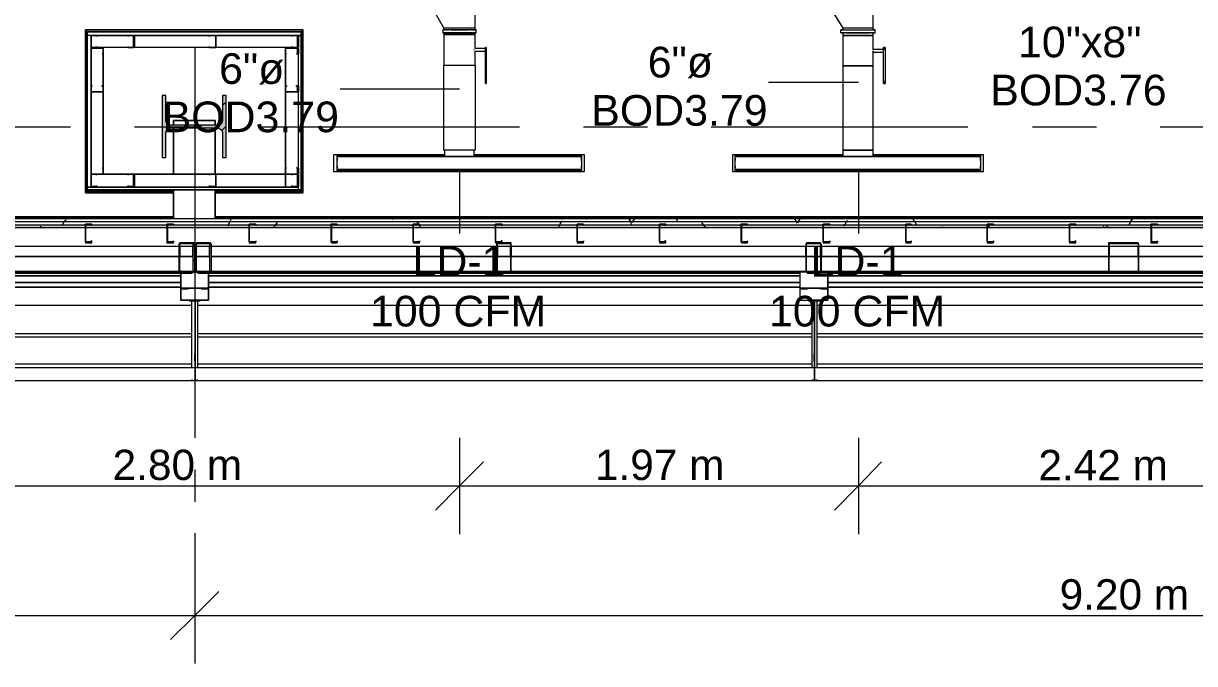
# Model space of a CAD drawing. Header units: metres. Extents: x -2 to 237, y -8 to 52.
# Drawn here: x 45.81 to 51.6, y 7.2 to 10.37 of the extents above; entities that cross this region are included whole.
import ezdxf

# ---------------------------------------------------------------- set-up
doc = ezdxf.new("R2010")
doc.units = ezdxf.units.M
doc.layers.add('HVAC - Ductos', color=5, linetype='Continuous', lineweight=0)
doc.layers.add('PDF4_Text', color=7, linetype='Continuous', lineweight=0)
doc.layers.add('PDF4_Geometry', color=7, linetype='Continuous', lineweight=0, true_color=0xaaaaaa)
doc.layers.add('PDF4_Solid Fills', color=7, linetype='Continuous', lineweight=0, true_color=0xffffff)
doc.styles.add('PDF Helvetica', font='')
doc.styles.get('PDF Helvetica').set_extended_font_data('Helvetica')

msp = doc.modelspace()

# ---------------------------------------------------------------- hatches: boundary and pattern name
at = {"layer": 'PDF4_Solid Fills', "lineweight": 0, "transparency": 33554559}
for points in [[(46.4936, 9.7074), (46.512, 9.7074), (46.512, 9.8311), (46.5166, 9.8448), (46.5258, 9.8494), (46.7777, 9.8494), (46.7869, 9.8448), (46.7915, 9.8402), (46.7915, 9.7074), (46.8098, 9.7074), (46.8098, 10.0098), (46.7915, 10.0098), (46.7869, 9.8769), (46.7777, 9.8678), (46.5258, 9.8632), (46.5258, 9.8678), (46.5212, 9.8724), (46.5166, 9.8724), (46.5166, 9.8815), (46.512, 9.8815), (46.512, 10.0098), (46.4936, 10.0098)], [(46.5761, 9.1439), (46.5807, 9.1484), (46.5853, 9.2768), (46.6449, 9.2768), (46.6449, 9.1393), (46.5853, 9.1439), (46.5807, 9.1439), (46.5807, 9.1347), (46.5853, 9.1347), (46.6395, 9.1302), (46.6403, 9.1302), (46.6403, 9.1347), (46.6495, 9.1393), (46.654, 9.2807), (46.654, 9.2813), (46.5807, 9.2813), (46.5761, 9.2768)], [(46.6587, 9.1439), (46.6632, 9.1484), (46.6678, 9.2768), (46.7274, 9.2768), (46.7274, 9.1393), (46.6678, 9.1439), (46.6632, 9.1439), (46.6632, 9.1347), (46.6723, 9.1347), (46.722, 9.1302), (46.7228, 9.1302), (46.7228, 9.1347), (46.7319, 9.1393), (46.7365, 9.2813), (46.6632, 9.2813), (46.6587, 9.2768)]]:
    msp.add_hatch(color=256, dxfattribs=at).paths.add_polyline_path(points)
h = msp.add_hatch(color=256, dxfattribs=at)
h.paths.add_polyline_path([(4.7138, 9.3546), (4.7138, 9.3684), (4.613, 9.3684), (4.613, 9.3546)])
h.paths.add_polyline_path([(51.3915, 9.3684), (51.3915, 9.3546), (52.1978, 9.3546), (52.1978, 9.3684)])
h.paths.add_polyline_path([(52.2024, 9.3684), (52.2024, 9.3546), (54.2275, 9.3546), (54.2275, 9.3684)])
h.paths.add_polyline_path([(54.2321, 9.3684), (54.2321, 9.3546), (56.3763, 9.3546), (56.3763, 9.3684)])
h.paths.add_polyline_path([(49.3618, 9.3684), (49.3618, 9.3546), (51.3869, 9.3546), (51.3869, 9.3684)])
h.paths.add_polyline_path([(47.3321, 9.3684), (47.3321, 9.3546), (49.3572, 9.3546), (49.3572, 9.3684)])
h.paths.add_polyline_path([(46.5212, 9.3684), (46.5212, 9.3546), (47.3275, 9.3546), (47.3275, 9.3684)])
h.paths.add_polyline_path([(44.4915, 9.3684), (44.4915, 9.3546), (46.5166, 9.3546), (46.5166, 9.3684)])
h.paths.add_polyline_path([(42.4619, 9.3684), (42.4619, 9.3546), (44.4869, 9.3546), (44.4869, 9.3684)])
h.paths.add_polyline_path([(41.6509, 9.3684), (41.6509, 9.3546), (42.4573, 9.3546), (42.4573, 9.3684)])
h.paths.add_polyline_path([(39.6212, 9.3684), (39.6212, 9.3546), (41.6463, 9.3546), (41.6463, 9.3684)])
h.paths.add_polyline_path([(36.7806, 9.3684), (36.7806, 9.3546), (39.6167, 9.3546), (39.6167, 9.3684)])
h.paths.add_polyline_path([(34.751, 9.3684), (34.751, 9.3546), (36.776, 9.3546), (36.776, 9.3684)])
h.paths.add_polyline_path([(31.9104, 9.3684), (31.9104, 9.3546), (34.7464, 9.3546), (34.7464, 9.3684)])
h.paths.add_polyline_path([(29.8807, 9.3684), (29.8807, 9.3546), (31.9058, 9.3546), (31.9058, 9.3684)])
h.paths.add_polyline_path([(29.0697, 9.3684), (29.0697, 9.3546), (29.8761, 9.3546), (29.8761, 9.3684)])
h.paths.add_polyline_path([(27.0401, 9.3684), (27.0401, 9.3546), (29.0652, 9.3546), (29.0652, 9.3684)])
h.paths.add_polyline_path([(25.0105, 9.3684), (25.0105, 9.3546), (27.0355, 9.3546), (27.0355, 9.3684)])
h.paths.add_polyline_path([(24.1995, 9.3684), (24.1995, 9.3546), (25.0059, 9.3546), (25.0059, 9.3684)])
h.paths.add_polyline_path([(22.1698, 9.3684), (22.1698, 9.3546), (24.1949, 9.3546), (24.1949, 9.3684)])
h.paths.add_polyline_path([(20.1402, 9.3684), (20.1402, 9.3546), (22.1652, 9.3546), (22.1652, 9.3684)])
h.paths.add_polyline_path([(19.3292, 9.3684), (19.3292, 9.3546), (20.1356, 9.3546), (20.1356, 9.3684)])
h.paths.add_polyline_path([(17.2996, 9.3684), (17.2996, 9.3546), (19.3247, 9.3546), (19.3247, 9.3684)])
h.paths.add_polyline_path([(14.4589, 9.3684), (14.4589, 9.3546), (17.295, 9.3546), (17.295, 9.3684)])
h.paths.add_polyline_path([(12.4293, 9.3684), (12.4293, 9.3546), (14.4543, 9.3546), (14.4543, 9.3684)])
h.paths.add_polyline_path([(9.5887, 9.3684), (9.5887, 9.3546), (12.4247, 9.3546), (12.4247, 9.3684)])
h.paths.add_polyline_path([(7.559, 9.3684), (7.559, 9.3546), (9.5841, 9.3546), (9.5841, 9.3684)])
h.paths.add_polyline_path([(6.7481, 9.3684), (6.7481, 9.3546), (7.5544, 9.3546), (7.5544, 9.3684)])
h.paths.add_polyline_path([(4.7184, 9.3684), (4.7184, 9.3546), (6.7435, 9.3546), (6.7435, 9.3684)])
h = msp.add_hatch(color=256, dxfattribs=at)
h.paths.add_polyline_path([(48.2164, 9.2813), (48.2209, 9.2768), (48.2209, 9.2813)])
h.paths.add_polyline_path([(48.1568, 9.1347), (48.2109, 9.1302), (48.2118, 9.1302), (48.2118, 9.1347)])
h.paths.add_polyline_path([(48.2209, 9.2722), (48.2164, 9.2722), (48.2164, 9.1347), (48.2209, 9.2716)])
h.paths.add_polyline_path([(48.1522, 9.2722), (48.1476, 9.2722), (48.1476, 9.1347)])
h.paths.add_polyline_path([(48.1522, 9.2768), (48.1522, 9.2813), (48.1476, 9.2813)])
h.paths.add_polyline_path([(48.2118, 9.2768), (48.2118, 9.2813), (48.1568, 9.2813)])
h = msp.add_hatch(color=256, dxfattribs=at)
h.paths.add_polyline_path([(49.7513, 9.2722), (49.7513, 9.1347), (49.7558, 9.2722)])
h.paths.add_polyline_path([(49.6825, 9.2722), (49.6779, 9.2722), (49.6779, 9.1393)])
h.paths.add_polyline_path([(49.7558, 9.2768), (49.7558, 9.2813), (49.7513, 9.2813)])
h.paths.add_polyline_path([(49.7467, 9.2768), (49.7467, 9.2813), (49.6825, 9.2813)])
h.paths.add_polyline_path([(49.6871, 9.1347), (49.6871, 9.1393), (49.6825, 9.1393)])
h.paths.add_polyline_path([(49.6871, 9.1347), (49.7458, 9.1302), (49.7467, 9.1302), (49.7467, 9.1347)])
h = msp.add_hatch(color=256, dxfattribs=at)
h.paths.add_polyline_path([(51.3273, 9.2722), (51.3227, 9.2722), (51.3227, 9.1393), (51.3273, 9.271)])
h.paths.add_polyline_path([(51.3227, 9.1393), (51.3181, 9.1393), (51.3227, 9.1347)])
h.paths.add_polyline_path([(51.1807, 9.2722), (51.1761, 9.2722), (51.1761, 9.1347)])
h.paths.add_polyline_path([(51.3227, 9.2813), (51.3273, 9.2768), (51.3273, 9.2813)])
h.paths.add_polyline_path([(51.3181, 9.2768), (51.3181, 9.2813), (51.1761, 9.2813)])
h.paths.add_polyline_path([(51.1807, 9.1347), (51.3161, 9.1302), (51.3181, 9.1302), (51.3181, 9.1347)])

# ---------------------------------------------------------------- linework, layer by layer
at = {"layer": 'HVAC - Ductos', "lineweight": 0}
for points in [[(48.0422, 10.3442), (48.0422, 10.4725), (48.0331, 10.4725), (48.0194, 10.4725), (47.9919, 10.4725), (47.9644, 10.4725), (47.8865, 10.4725), (47.859, 10.4725), (47.8361, 10.4725), (47.8178, 10.4725), (47.8132, 10.4725), (47.8865, 10.3442)], [(50.0124, 10.3442), (50.0124, 10.4725), (50.0078, 10.4725), (49.9895, 10.4725), (49.9665, 10.4725), (49.9391, 10.4725), (49.8612, 10.4725), (49.8337, 10.4725), (49.8062, 10.4725), (49.7924, 10.4725), (49.7833, 10.4725), (49.8612, 10.3442)], [(48.0422, 10.3351), (48.0468, 10.3351), (48.0422, 10.3351), (48.0377, 10.3351), (48.024, 10.3351), (48.0056, 10.3351), (47.9873, 10.3351), (47.9644, 10.3351), (47.9415, 10.3351), (47.9232, 10.3351), (47.9048, 10.3351), (47.8911, 10.3351), (47.8865, 10.3351), (47.8819, 10.3351), (47.8819, 10.3214), (47.8865, 10.3214), (47.8911, 10.3214), (47.8865, 10.3214), (47.8911, 10.3214), (47.9002, 10.3214), (47.9094, 10.3214), (47.9278, 10.3214), (47.946, 10.3214), (47.9644, 10.3214), (47.9827, 10.3214), (48.001, 10.3214), (48.0194, 10.3214), (48.0286, 10.3214), (48.0377, 10.3214), (48.0422, 10.3214)], [(47.8865, 10.3351), (47.8819, 10.3351)], [(48.0927, 10.2343), (48.0927, 10.2389), (48.0927, 10.2434), (48.0422, 10.2434), (48.0422, 10.3122), (48.0377, 10.3122), (48.0422, 10.3122), (48.0377, 10.3122), (48.0286, 10.3122), (48.0194, 10.3122), (48.001, 10.3122), (47.9827, 10.3122), (47.9644, 10.3122), (47.946, 10.3122), (47.9278, 10.3122), (47.9094, 10.3122), (47.9002, 10.3122), (47.8911, 10.3122), (47.8865, 10.3122), (47.8911, 10.3122), (47.8865, 10.3122), (47.8911, 10.3122), (47.9002, 10.3122), (47.9094, 10.3122), (47.9278, 10.3122), (47.946, 10.3122), (47.9644, 10.3122), (47.9827, 10.3122), (48.001, 10.3122), (48.0194, 10.3122), (48.0286, 10.3122), (48.0377, 10.3122), (48.0422, 10.3122), (48.0422, 10.3214), (48.0377, 10.3214), (48.0422, 10.3214), (48.0468, 10.3214), (48.0422, 10.3214), (48.0377, 10.3214), (48.024, 10.3214), (48.0056, 10.3214), (47.9873, 10.3214), (47.9644, 10.3214), (47.9415, 10.3214), (47.9232, 10.3214), (47.9048, 10.3214), (47.8911, 10.3214), (47.8865, 10.3214), (47.8819, 10.3214)], [(48.0286, 10.3351), (48.0377, 10.3351), (48.0422, 10.3351), (48.0422, 10.3442), (48.0377, 10.3442), (48.0286, 10.3442), (48.0194, 10.3442), (48.001, 10.3442), (47.9827, 10.3442), (47.9644, 10.3442), (47.946, 10.3442), (47.9278, 10.3442), (47.9094, 10.3442), (47.9002, 10.3442), (47.8911, 10.3442), (47.8865, 10.3442), (47.8865, 10.3351), (47.8911, 10.3351), (47.9002, 10.3351)], [(47.8865, 10.3214), (47.8865, 10.3122), (47.8865, 10.1609), (47.8911, 10.1609), (47.9002, 10.1609), (47.9094, 10.1609), (47.9278, 10.1609), (47.946, 10.1609), (47.9644, 10.1609), (47.9827, 10.1609), (48.001, 10.1609), (48.0194, 10.1609), (48.0286, 10.1609), (48.0377, 10.1609), (48.0422, 10.1609), (48.0422, 9.7395), (48.0377, 9.7395)], [(47.9048, 10.3351), (47.9094, 10.3351)], [(47.9232, 10.3351), (47.9278, 10.3351), (47.946, 10.3351), (47.9644, 10.3351), (47.9827, 10.3351), (48.001, 10.3351), (48.0056, 10.3351)], [(47.9369, 10.3442), (47.9324, 10.3442)], [(47.9964, 10.3442), (47.9919, 10.3442)], [(48.0194, 10.3351), (48.024, 10.3351)], [(48.0468, 10.3214), (48.0468, 10.3351)], [(49.8521, 10.3214), (49.8566, 10.3214), (49.8612, 10.3214), (49.8612, 10.3076), (49.8703, 10.3076), (49.8841, 10.3076), (49.8979, 10.3076), (49.9161, 10.3076), (49.9391, 10.3076), (49.9574, 10.3076), (49.9757, 10.3076), (49.9895, 10.3076), (50.0032, 10.3076), (50.0124, 10.3076), (50.0124, 10.3214), (50.017, 10.3214), (50.0216, 10.3214), (50.017, 10.3214), (50.0078, 10.3214), (49.9941, 10.3214), (49.9803, 10.3214), (49.9574, 10.3214), (49.9391, 10.3214), (49.9161, 10.3214), (49.8933, 10.3214), (49.8795, 10.3214), (49.8657, 10.3214), (49.8566, 10.3214), (49.8521, 10.3214), (49.8521, 10.3351)], [(49.8657, 10.3351), (49.8703, 10.3351)], [(49.8657, 10.3214), (49.8703, 10.3214)], [(49.8795, 10.3351), (49.8841, 10.3351)], [(49.8795, 10.3214), (49.8841, 10.3214), (49.8979, 10.3214), (49.9161, 10.3214), (49.9391, 10.3214), (49.9574, 10.3214), (49.9757, 10.3214), (49.9895, 10.3214), (49.9941, 10.3214)], [(49.8933, 10.3351), (49.8979, 10.3351), (49.9161, 10.3351), (49.9391, 10.3351), (49.9574, 10.3351), (49.9757, 10.3351), (49.9803, 10.3351)], [(49.9116, 10.3442), (49.907, 10.3442), (49.9024, 10.3442)], [(49.9665, 10.3442), (49.962, 10.3442)], [(49.9895, 10.3351), (49.9941, 10.3351)], [(50.0032, 10.3351), (50.0078, 10.3351)], [(50.0032, 10.3214), (50.0078, 10.3214)], [(50.0216, 10.3214), (50.0216, 10.3351)], [(50.0628, 10.2343), (50.0628, 10.2389), (50.0124, 10.2389), (50.0124, 10.3076), (50.0032, 10.3076), (49.9895, 10.3076), (49.9757, 10.3076), (49.9574, 10.3076), (49.9391, 10.3076), (49.9161, 10.3076), (49.8979, 10.3076), (49.8841, 10.3076), (49.8703, 10.3076), (49.8612, 10.3076), (49.8612, 10.1564), (49.8703, 10.1564), (49.8841, 10.1564), (49.8979, 10.1564), (49.9161, 10.1564), (49.9391, 10.1564), (49.9574, 10.1564), (49.9757, 10.1564), (49.9895, 10.1564), (50.0032, 10.1564), (50.0124, 10.1564), (50.0124, 10.2252), (50.0628, 10.2252)], [(48.0422, 9.7395), (48.0377, 9.7395), (48.0286, 9.7395), (48.0194, 9.7395), (48.001, 9.7395), (47.9827, 9.7395), (47.9644, 9.7395), (47.946, 9.7395), (47.9278, 9.7395), (47.9094, 9.7395), (47.9002, 9.7395), (47.8911, 9.7395), (47.8865, 9.7395), (47.8865, 10.1609), (47.8911, 10.1609), (47.9002, 10.1609), (47.9094, 10.1609), (47.9278, 10.1609), (47.946, 10.1609), (47.9644, 10.1609), (47.9827, 10.1609), (48.001, 10.1609), (48.0194, 10.1609), (48.0286, 10.1609), (48.0377, 10.1609), (48.0422, 10.1609), (48.0422, 10.2297), (48.0927, 10.2297)], [(48.0377, 10.2343), (48.0377, 10.2389)], [(48.0973, 10.248), (48.0927, 10.248)], [(48.0927, 10.0831), (48.0927, 10.2343), (48.0927, 10.2389), (48.0927, 10.2434), (48.0927, 10.248), (48.0927, 10.2434), (48.0927, 10.2389)], [(48.0973, 10.2343), (48.0973, 10.2389), (48.0973, 10.2434), (48.0973, 10.248), (48.0973, 10.2434), (48.0973, 10.2389), (48.0973, 10.2343), (48.0973, 10.0831)], [(50.0124, 10.2343), (50.0124, 10.2389)], [(50.0124, 10.2297), (50.0124, 10.2252), (50.0124, 10.2297)], [(50.0124, 10.2297), (50.0124, 10.2252), (50.0124, 10.2297)], [(50.0628, 10.248), (50.0628, 10.2434), (50.0628, 10.248)], [(50.0719, 10.248), (50.0628, 10.248)], [(50.0628, 10.0831), (50.0628, 10.2343), (50.0628, 10.2389), (50.0628, 10.2434), (50.0628, 10.248), (50.0628, 10.2434), (50.0628, 10.2389)], [(50.0719, 10.248), (50.0719, 10.2434), (50.0719, 10.248)], [(50.0719, 10.2343), (50.0719, 10.2389), (50.0719, 10.2434), (50.0719, 10.248), (50.0719, 10.2434), (50.0719, 10.2389), (50.0719, 10.2343), (50.0719, 10.0831)], [(47.9644, 10.0419), (47.3734, 10.0419)], [(48.0927, 10.0693), (48.0927, 10.0739), (48.0927, 10.0693)], [(48.0927, 10.0693), (48.0973, 10.0693)], [(48.0973, 10.0693), (48.0973, 10.0739), (48.0973, 10.0693)], [(49.9391, 10.0739), (49.4947, 10.0739)], [(50.0628, 10.0693), (50.0719, 10.0693)], [(47.3596, 9.6936), (47.3596, 9.7165), (47.3596, 9.712), (47.8911, 9.712)], [(47.8911, 9.7165), (47.3596, 9.7165)], [(48.5692, 9.6936), (48.5692, 9.7165), (48.5692, 9.712), (48.0377, 9.712)], [(48.5692, 9.7165), (48.0377, 9.7165)], [(49.3297, 9.6936), (49.3297, 9.7165), (49.3297, 9.712), (49.8612, 9.712)], [(49.8612, 9.7165), (49.3297, 9.7165)], [(50.5439, 9.6936), (50.5439, 9.7165), (50.5439, 9.712), (50.0124, 9.712)], [(50.5439, 9.7165), (50.0124, 9.7165)], [(48.5692, 9.657), (48.5692, 9.6341), (48.5692, 9.6387), (47.3596, 9.6387), (47.3596, 9.6341), (47.3596, 9.657)], [(47.3596, 9.6341), (48.5692, 9.6341)], [(47.9644, 9.6341), (47.9644, 9.3271)], [(50.5439, 9.657), (50.5439, 9.6341), (50.5439, 9.6387), (49.3297, 9.6387), (49.3297, 9.6341), (49.3297, 9.657)], [(49.3297, 9.6341), (50.5439, 9.6341)], [(49.9391, 9.6341), (49.9391, 9.3271)]]:
    msp.add_lwpolyline(points, dxfattribs=at)
for points in [[(49.8521, 10.3351), (49.8566, 10.3351), (49.8657, 10.3351), (49.8795, 10.3351), (49.8933, 10.3351), (49.9161, 10.3351), (49.9391, 10.3351), (49.9574, 10.3351), (49.9803, 10.3351), (49.9941, 10.3351), (50.0078, 10.3351), (50.017, 10.3351), (50.0216, 10.3351), (50.017, 10.3351), (50.0124, 10.3351), (50.0124, 10.3442), (50.0032, 10.3442), (49.9895, 10.3442), (49.9757, 10.3442), (49.9574, 10.3442), (49.9391, 10.3442), (49.9161, 10.3442), (49.8979, 10.3442), (49.8841, 10.3442), (49.8703, 10.3442), (49.8612, 10.3442), (49.8612, 10.3351), (49.8566, 10.3351)], [(49.8612, 9.7074), (49.8657, 9.7074), (49.8703, 9.7074), (49.8841, 9.7074), (49.8979, 9.7074), (49.9161, 9.7074), (49.9391, 9.7074), (49.9574, 9.7074), (49.9757, 9.7074), (49.9895, 9.7074), (50.0032, 9.7074), (50.0078, 9.7074), (50.0124, 9.7074), (50.0124, 9.7395), (50.0078, 9.7395), (50.0032, 9.7395), (49.9895, 9.7395), (49.9757, 9.7395), (49.9574, 9.7395), (49.9391, 9.7395), (49.9161, 9.7395), (49.8979, 9.7395), (49.8841, 9.7395), (49.8703, 9.7395), (49.8657, 9.7395), (49.8612, 9.7395), (49.8703, 9.7395), (49.8841, 9.7395), (49.8979, 9.7395), (49.9161, 9.7395), (49.9391, 9.7395), (49.9574, 9.7395), (49.9757, 9.7395), (49.9895, 9.7395), (50.0032, 9.7395), (50.0124, 9.7395), (50.0124, 10.1564), (50.0032, 10.1564), (49.9895, 10.1564), (49.9757, 10.1564), (49.9574, 10.1564), (49.9391, 10.1564), (49.9161, 10.1564), (49.8979, 10.1564), (49.8841, 10.1564), (49.8703, 10.1564), (49.8612, 10.1564), (49.8612, 9.7395)], [(48.0927, 10.0831), (48.0927, 10.0785), (48.0927, 10.0739), (48.0927, 10.0693), (48.0927, 10.0739), (48.0927, 10.0785)], [(48.0973, 10.0831), (48.0973, 10.0785), (48.0973, 10.0739), (48.0973, 10.0693), (48.0973, 10.0739), (48.0973, 10.0785)], [(50.0628, 10.0831), (50.0628, 10.0785), (50.0628, 10.0739), (50.0628, 10.0693), (50.0628, 10.0739), (50.0628, 10.0785)], [(50.0719, 10.0831), (50.0719, 10.0785), (50.0719, 10.0739), (50.0719, 10.0693), (50.0719, 10.0739), (50.0719, 10.0785)], [(47.8911, 9.7074), (47.9002, 9.7074), (47.9094, 9.7074), (47.9278, 9.7074), (47.946, 9.7074), (47.9644, 9.7074), (47.9827, 9.7074), (48.001, 9.7074), (48.0148, 9.7074), (48.0286, 9.7074), (48.0377, 9.7074), (48.0377, 9.7395), (48.0286, 9.7395), (48.0148, 9.7395), (48.001, 9.7395), (47.9827, 9.7395), (47.9644, 9.7395), (47.946, 9.7395), (47.9278, 9.7395), (47.9094, 9.7395), (47.9002, 9.7395), (47.8911, 9.7395)], [(47.3413, 9.6341), (47.3596, 9.6341), (47.3596, 9.7165), (47.3413, 9.7165)], [(47.3596, 9.7074), (48.5692, 9.7074), (47.3596, 9.7074), (48.5692, 9.7074), (48.5692, 9.6433), (47.3596, 9.6433)], [(47.3596, 9.6982), (47.3596, 9.6936), (47.3596, 9.6891), (47.3596, 9.6936)], [(48.5829, 9.6341), (48.5829, 9.7165), (48.5692, 9.7165), (48.5692, 9.6341)], [(48.5692, 9.6891), (48.5692, 9.6936), (48.5692, 9.6982), (48.5692, 9.6936)], [(49.3159, 9.6341), (49.3297, 9.6341), (49.3297, 9.7165), (49.3159, 9.7165)], [(49.3297, 9.7074), (50.5439, 9.7074), (49.3297, 9.7074), (50.5439, 9.7074), (50.5439, 9.6433), (49.3297, 9.6433)], [(49.3297, 9.6982), (49.3297, 9.6936), (49.3297, 9.6891), (49.3297, 9.6936)], [(50.5576, 9.6341), (50.5576, 9.7165), (50.5439, 9.7165), (50.5439, 9.6341)], [(50.5439, 9.6891), (50.5439, 9.6936), (50.5439, 9.6982), (50.5439, 9.6936)], [(47.3596, 9.6616), (47.3596, 9.657), (47.3596, 9.6524), (47.3596, 9.657)], [(48.5692, 9.6524), (48.5692, 9.657), (48.5692, 9.6616), (48.5692, 9.657)], [(49.3297, 9.6616), (49.3297, 9.657), (49.3297, 9.6524), (49.3297, 9.657)], [(50.5439, 9.6524), (50.5439, 9.657), (50.5439, 9.6616), (50.5439, 9.657)]]:
    msp.add_lwpolyline(points, close=True, dxfattribs=at)
at = {"layer": 'HVAC - Ductos', "color": 252, "lineweight": 0, "true_color": 0x939598}
for points in [[(47.9644, 8.3146), (47.9644, 8.0763), (47.9644, 7.8381)], [(49.9391, 8.3146), (49.9391, 8.0763), (49.9391, 7.8381)], [(48.0835, 8.1954), (47.9644, 8.0763), (47.8453, 7.9572)], [(50.0536, 8.1954), (49.9391, 8.0763), (49.8199, 7.9572)], [(6.6289, 8.0763), (17.4508, 8.0763), (19.4621, 8.0763), (21.7666, 8.0763), (23.8742, 8.0763), (26.866, 8.0763), (29.0606, 8.0763), (31.5576, 8.0763), (33.6377, 8.0763), (35.704, 8.0763), (38.6683, 8.0763), (40.7575, 8.0763), (43.1582, 8.0763), (45.165, 8.0763), (47.9644, 8.0763), (49.9391, 8.0763), (52.3582, 8.0763), (54.7452, 8.0763), (56.0876, 8.0763)], [(46.6541, 7.6732), (46.6541, 7.4349), (46.6541, 7.1967)], [(46.7731, 7.554), (46.6541, 7.4349), (46.5349, 7.3158)], [(6.6289, 7.4349), (16.0625, 7.4349), (25.2579, 7.4349), (37.4404, 7.4349), (46.6541, 7.4349), (56.0876, 7.4349)]]:
    msp.add_lwpolyline(points, dxfattribs=at)
at = {"layer": 'PDF4_Geometry', "lineweight": 0}
for points in [[(46.2005, 10.248), (46.1409, 10.248), (46.1409, 10.3076), (47.1672, 10.3076), (47.1809, 10.3076), (47.1809, 9.5425), (46.7548, 9.5425), (47.1809, 9.5425), (47.1031, 9.5425), (46.1226, 9.5425), (46.1226, 10.3259), (46.1226, 9.5379), (46.5487, 9.5379), (46.118, 9.5379), (46.1134, 9.5333), (46.1134, 10.3351), (46.1134, 9.5287), (46.1134, 9.5333), (46.118, 9.5379), (46.1226, 9.5379), (46.1226, 9.5425), (46.5487, 9.5425), (46.1226, 9.5425), (46.1226, 9.5379), (46.118, 9.5379), (46.1134, 9.5333), (46.1134, 9.5287), (46.5487, 9.5287), (46.1134, 9.5287), (46.1134, 10.3351), (46.1134, 9.5333), (46.118, 9.5379), (46.5487, 9.5379), (46.1226, 9.5379), (46.1226, 10.3259), (47.1809, 10.3259), (46.1226, 10.3259), (47.1809, 10.3259), (47.1809, 10.248), (47.1809, 9.5425), (46.7548, 9.5425), (47.1809, 9.5425), (47.1809, 10.3259), (47.1809, 9.5425), (47.1809, 9.5379), (47.1855, 9.5379), (47.1901, 9.5333), (47.1901, 9.5287), (47.1901, 9.5333), (47.1855, 9.5379), (47.1809, 9.5379), (47.1809, 9.5425), (47.1809, 10.3259), (47.1809, 9.5379), (47.1809, 9.5425), (47.1809, 10.3259), (47.1855, 10.3259), (47.1901, 10.3305), (47.1901, 10.3351), (46.1134, 10.3351), (47.1901, 10.3351), (47.1901, 9.5287), (46.7548, 9.5287), (47.1901, 9.5287), (47.1901, 10.3351), (47.1901, 9.5333), (46.7548, 9.5333), (47.1901, 9.5333), (47.1855, 9.5379), (47.1901, 9.5333), (47.1901, 10.3351), (46.1134, 10.3351), (47.1901, 10.3351), (47.1901, 10.3305), (47.1855, 10.3259), (47.1809, 10.3259), (47.1809, 10.3076), (46.1226, 10.3076), (46.1226, 10.3259), (47.1809, 10.3259), (47.1809, 9.5379), (46.7548, 9.5379), (47.1855, 9.5379), (47.1855, 10.3259), (47.1901, 10.3305), (47.1855, 10.3259), (46.118, 10.3259), (47.1855, 10.3259), (47.1855, 9.5379), (46.7548, 9.5379), (47.1809, 9.5379), (47.1809, 9.5425), (47.1672, 9.5425), (47.1672, 10.3076), (47.1672, 10.248), (47.1031, 10.248)], [(46.1226, 9.5425), (46.5487, 9.5425), (46.1226, 9.5425), (46.1226, 10.3259), (46.118, 10.3259), (46.118, 10.3305), (46.118, 10.3259), (46.1134, 10.3305), (46.1134, 10.3351), (46.1134, 10.3305), (46.118, 10.3259), (46.118, 10.3305), (46.118, 10.3259), (46.1226, 10.3259)], [(46.1134, 10.3305), (46.118, 10.3259)], [(46.118, 9.5379), (46.118, 10.3305)], [(46.1226, 10.248), (46.1226, 9.6203), (46.1226, 9.5425), (46.1226, 10.3259)], [(46.1409, 10.3076), (46.1226, 10.3076), (46.1226, 9.5562), (46.1409, 9.5562)], [(46.1409, 10.248), (46.1409, 10.3076), (46.1684, 10.3076), (46.1684, 10.303), (46.1684, 10.3076), (46.1409, 10.3076), (46.1409, 10.248), (46.1684, 10.248)], [(46.3242, 10.303), (46.3242, 10.3076)], [(46.3516, 10.3076), (46.3562, 10.3076), (46.3562, 10.248), (46.3516, 10.248), (46.3242, 10.248), (46.3242, 10.2526), (46.3242, 10.248), (46.3516, 10.248), (46.3516, 10.3076), (46.3242, 10.3076)], [(46.7274, 10.303), (46.7274, 10.3076)], [(46.7594, 10.3076), (46.7594, 10.248), (46.7274, 10.248), (46.7274, 10.2526), (46.7274, 10.248), (46.7594, 10.248), (46.7594, 10.3076), (46.7274, 10.3076)], [(47.1351, 10.303), (47.1351, 10.3076)], [(47.1626, 10.3076), (47.1672, 10.3076), (47.1672, 10.248), (47.1626, 10.248), (47.1351, 10.248), (47.1351, 10.2526), (47.1351, 10.248), (47.1626, 10.248), (47.1626, 10.3076), (47.1351, 10.3076)], [(46.1409, 10.2434), (46.1409, 10.248), (46.2005, 10.248), (46.2005, 10.2434), (46.2005, 10.216), (46.1959, 10.216), (46.2005, 10.216), (46.2005, 10.2434), (46.1409, 10.2434), (46.1409, 10.216)], [(47.1031, 9.5562), (47.1031, 9.6203), (46.2005, 9.6203), (47.1031, 9.6203), (47.1031, 9.5562), (47.1672, 9.5562), (47.1672, 10.248), (47.1031, 10.248), (47.1031, 9.6203), (47.1031, 10.248), (46.2005, 10.248), (46.2005, 9.6203), (46.1409, 9.6203), (46.2005, 9.6203), (46.2005, 10.248), (46.1409, 10.248), (46.1409, 9.6203), (46.1409, 9.5562)], [(46.1455, 10.216), (46.1409, 10.216)], [(46.1684, 10.2526), (46.1684, 10.248)], [(47.1031, 10.2434), (47.1031, 10.248), (47.1626, 10.248), (47.1626, 10.2434), (47.1672, 10.2434), (47.1672, 10.216), (47.1581, 10.216), (47.1626, 10.216), (47.1626, 10.2434), (47.1031, 10.2434), (47.1031, 10.216)], [(47.1077, 10.216), (47.1031, 10.216)], [(46.2005, 10.0281), (46.1409, 10.0281), (46.1409, 10.0602), (46.1455, 10.0602), (46.1455, 10.0556), (46.1409, 10.0556), (46.1409, 10.0281), (46.2005, 10.0281), (46.2005, 10.0556), (46.1959, 10.0556), (46.1959, 10.0602), (46.2005, 10.0602)], [(47.1672, 10.0281), (47.1626, 10.0281), (47.1031, 10.0281), (47.1031, 10.0602), (47.1077, 10.0602), (47.1077, 10.0556), (47.1031, 10.0556), (47.1031, 10.0281), (47.1626, 10.0281), (47.1626, 10.0556), (47.1581, 10.0556), (47.1581, 10.0602), (47.1672, 10.0602)], [(46.8098, 9.7028), (46.8098, 10.0098), (46.7915, 10.0098), (46.7915, 9.8815), (46.7869, 9.8724), (46.7777, 9.8632), (46.7685, 9.8632), (46.5349, 9.8632), (46.5258, 9.8632), (46.5166, 9.8724), (46.512, 9.8815), (46.512, 10.0098), (46.4936, 10.0098), (46.4936, 9.7028), (46.512, 9.7028), (46.512, 9.8265), (46.5166, 9.8402), (46.5258, 9.8448), (46.5349, 9.8494), (46.7685, 9.8494), (46.7777, 9.8448), (46.7869, 9.8402), (46.7915, 9.8265), (46.7915, 9.7028)], [(46.5487, 9.8632), (46.5487, 9.886)], [(46.5487, 9.6203), (46.5487, 9.8494)], [(46.7548, 9.6203), (46.7548, 9.8494)], [(46.2005, 9.6249), (46.2005, 9.6203), (46.1409, 9.6203), (46.1409, 9.6249), (46.1409, 9.6524), (46.1455, 9.6524), (46.1409, 9.6524), (46.1409, 9.6249), (46.1409, 9.6203), (46.2005, 9.6203), (46.2005, 9.6249), (46.2005, 9.6524)], [(46.1959, 9.6524), (46.2005, 9.6524)], [(47.1672, 9.6249), (47.1672, 9.6203), (47.1626, 9.6203), (47.1031, 9.6203), (47.1031, 9.6249), (47.1031, 9.6524), (47.1077, 9.6524), (47.1031, 9.6524), (47.1031, 9.6249), (47.1031, 9.6203), (47.1626, 9.6203), (47.1626, 9.6249), (47.1626, 9.6524), (47.1581, 9.6524), (47.1672, 9.6524)], [(46.1409, 9.5562), (46.1409, 9.5608), (46.1409, 9.6203), (46.1684, 9.6203), (46.1684, 9.6157), (46.1684, 9.6203), (46.1409, 9.6203), (46.1409, 9.5608), (46.1684, 9.5608), (46.1684, 9.5653), (46.1684, 9.5562)], [(46.3242, 9.6157), (46.3242, 9.6203)], [(46.3516, 9.6203), (46.3562, 9.6203), (46.3562, 9.5608), (46.3516, 9.5608), (46.3516, 9.5562), (46.3242, 9.5562), (46.3242, 9.5653), (46.3242, 9.5608), (46.3516, 9.5608), (46.3516, 9.6203), (46.3242, 9.6203)], [(46.7274, 9.6157), (46.7274, 9.6203)], [(46.7594, 9.6203), (46.7594, 9.5608), (46.7594, 9.5562), (46.7274, 9.5562), (46.7274, 9.5653), (46.7274, 9.5608), (46.7594, 9.5608), (46.7594, 9.6203), (46.7274, 9.6203)], [(47.1351, 9.6157), (47.1351, 9.6203)], [(47.1626, 9.6203), (47.1672, 9.6203), (47.1672, 9.5608), (47.1626, 9.5562), (47.1351, 9.5562), (47.1351, 9.5653), (47.1351, 9.5608), (47.1626, 9.5608), (47.1626, 9.6203), (47.1351, 9.6203)], [(46.5487, 9.5333), (46.1134, 9.5333)], [(46.1226, 9.5562), (46.1226, 9.5425), (47.1672, 9.5425), (47.1672, 9.5562)], [(46.5487, 9.4005), (46.5487, 9.5425)], [(46.7548, 9.4005), (46.7548, 9.5425)], [(37.5549, 9.4096), (46.5487, 9.4096)], [(37.5549, 9.4096), (46.5487, 9.4096)], [(37.5549, 9.405), (46.5487, 9.405)], [(46.7548, 9.4096), (55.7486, 9.4096)], [(46.7548, 9.4096), (55.7486, 9.4096)], [(46.7548, 9.405), (55.7486, 9.405)], [(46.1455, 9.3729), (46.1134, 9.3729), (46.1134, 9.2859), (46.1134, 9.2813), (46.1455, 9.2813), (46.1455, 9.2904), (46.1409, 9.2904), (46.1409, 9.2859), (46.1134, 9.2859), (46.1134, 9.3729), (46.1409, 9.3729), (46.1409, 9.3684), (46.1455, 9.3684)], [(46.5487, 9.3729), (46.5212, 9.3729), (46.5166, 9.3729), (46.5166, 9.2859), (46.5166, 9.2813), (46.5212, 9.2813), (46.5487, 9.2813), (46.5487, 9.2904), (46.5487, 9.2859), (46.5212, 9.2859), (46.5212, 9.3729), (46.5487, 9.3729), (46.5487, 9.3684)], [(46.9564, 9.3729), (46.9244, 9.3729), (46.9244, 9.2859), (46.9244, 9.2813), (46.9564, 9.2813), (46.9564, 9.2904), (46.9564, 9.2859), (46.9244, 9.2859), (46.9244, 9.3729), (46.9564, 9.3729), (46.9564, 9.3684)], [(47.3596, 9.3729), (47.3321, 9.3729), (47.3275, 9.3729), (47.3275, 9.2859), (47.3321, 9.2813), (47.3596, 9.2813), (47.3596, 9.2904), (47.3596, 9.2859), (47.3321, 9.2859), (47.3321, 9.3729), (47.3596, 9.3729), (47.3596, 9.3684)], [(47.7674, 9.3729), (47.7353, 9.3729), (47.7353, 9.2859), (47.7353, 9.2813), (47.7674, 9.2813), (47.7674, 9.2904), (47.7674, 9.2859), (47.7353, 9.2859), (47.7353, 9.3729), (47.7674, 9.3729), (47.7674, 9.3684)], [(48.1751, 9.3729), (48.143, 9.3729), (48.143, 9.2859), (48.143, 9.2813), (48.1751, 9.2813), (48.1751, 9.2904), (48.1706, 9.2904), (48.1706, 9.2859), (48.143, 9.2859), (48.143, 9.3729), (48.1706, 9.3729), (48.1706, 9.3684), (48.1751, 9.3684)], [(48.5783, 9.3729), (48.5508, 9.3729), (48.5462, 9.3729), (48.5462, 9.2859), (48.5462, 9.2813), (48.5508, 9.2813), (48.5783, 9.2813), (48.5783, 9.2904), (48.5783, 9.2859), (48.5508, 9.2859), (48.5462, 9.2859), (48.5462, 9.3729), (48.5508, 9.3729), (48.5783, 9.3729), (48.5783, 9.3684)], [(48.9861, 9.3729), (48.954, 9.3729), (48.954, 9.2859), (48.954, 9.2813), (48.9861, 9.2813), (48.9861, 9.2904), (48.9815, 9.2904), (48.9815, 9.2859), (48.954, 9.2859), (48.954, 9.3729), (48.9815, 9.3729), (48.9815, 9.3684), (48.9861, 9.3684)], [(49.3893, 9.3729), (49.3618, 9.3729), (49.3572, 9.3729), (49.3572, 9.2859), (49.3618, 9.2813), (49.3893, 9.2813), (49.3893, 9.2904), (49.3893, 9.2859), (49.3618, 9.2859), (49.3618, 9.3729), (49.3893, 9.3729), (49.3893, 9.3684)], [(49.797, 9.3729), (49.765, 9.3729), (49.765, 9.2859), (49.765, 9.2813), (49.797, 9.2813), (49.797, 9.2904), (49.797, 9.2859), (49.765, 9.2859), (49.765, 9.3729), (49.797, 9.3729), (49.797, 9.3684)], [(50.2002, 9.3729), (50.1728, 9.3729), (50.1728, 9.2859), (50.1728, 9.2813), (50.2002, 9.2813), (50.2002, 9.2904), (50.2002, 9.2859), (50.1728, 9.2859), (50.1728, 9.3729), (50.2002, 9.3729), (50.2002, 9.3684)], [(50.608, 9.3729), (50.5805, 9.3729), (50.576, 9.3729), (50.576, 9.2859), (50.576, 9.2813), (50.5805, 9.2813), (50.608, 9.2813), (50.608, 9.2904), (50.608, 9.2859), (50.5805, 9.2859), (50.576, 9.2859), (50.576, 9.3729), (50.5805, 9.3729), (50.608, 9.3729), (50.608, 9.3684)], [(51.0157, 9.3729), (50.9837, 9.3729), (50.9837, 9.2859), (50.9837, 9.2813), (51.0157, 9.2813), (51.0157, 9.2904), (51.0111, 9.2904), (51.0111, 9.2859), (50.9837, 9.2859), (50.9837, 9.3729), (51.0111, 9.3729), (51.0111, 9.3684), (51.0157, 9.3684)], [(51.4189, 9.3729), (51.3915, 9.3729), (51.3869, 9.3729), (51.3869, 9.2859), (51.3869, 9.2813), (51.3915, 9.2813), (51.4189, 9.2813), (51.4189, 9.2904), (51.4189, 9.2859), (51.3915, 9.2859), (51.3915, 9.3729), (51.4189, 9.3729), (51.4189, 9.3684)], [(46.6403, 9.2813), (46.5853, 9.2813), (46.5807, 9.2813), (46.5761, 9.2722), (46.5761, 9.1439), (46.5807, 9.1347), (46.5853, 9.1301), (46.6403, 9.1301), (46.6495, 9.1347), (46.6541, 9.1439), (46.6541, 9.2722), (46.6495, 9.2813)], [(46.5807, 9.2722), (46.5853, 9.2768), (46.6403, 9.2768), (46.6449, 9.2768), (46.6449, 9.2722), (46.6449, 9.1439), (46.6449, 9.1393), (46.6403, 9.1347), (46.5853, 9.1347), (46.5853, 9.1393), (46.5807, 9.1439)], [(46.7228, 9.2813), (46.6723, 9.2813), (46.6632, 9.2813), (46.6587, 9.2722), (46.6587, 9.1439), (46.6632, 9.1347), (46.6723, 9.1301), (46.7228, 9.1301), (46.7319, 9.1347), (46.7365, 9.1439), (46.7365, 9.2722), (46.7319, 9.2813)], [(46.7228, 9.2768), (46.7274, 9.2768), (46.7274, 9.2722), (46.7274, 9.1439), (46.7274, 9.1393), (46.7228, 9.1347), (46.6723, 9.1347), (46.6678, 9.1393), (46.6632, 9.1439), (46.6632, 9.2722), (46.6678, 9.2768), (46.6723, 9.2768)], [(48.1568, 9.2768), (48.2118, 9.2768), (48.2164, 9.2768), (48.2164, 9.2722), (48.2164, 9.1393), (48.2164, 9.1347), (48.2118, 9.1347), (48.1568, 9.1347), (48.1522, 9.1347), (48.1522, 9.1393), (48.1522, 9.2722), (48.1522, 9.2768)], [(49.7558, 9.2722), (49.7513, 9.2813), (49.7467, 9.2813), (49.6871, 9.2813), (49.6825, 9.2813), (49.6779, 9.2722), (49.6779, 9.1393), (49.6825, 9.1347), (49.6871, 9.1301), (49.7467, 9.1301), (49.7513, 9.1347), (49.7558, 9.1393)], [(49.6871, 9.2768), (49.7467, 9.2768), (49.7513, 9.2768), (49.7513, 9.2722), (49.7513, 9.1393), (49.7513, 9.1347), (49.7467, 9.1347), (49.6871, 9.1347), (49.6825, 9.1393), (49.6825, 9.2722)], [(51.3181, 9.2813), (51.1807, 9.2813), (51.1761, 9.2813), (51.1761, 9.2722), (51.1761, 9.1393), (51.1761, 9.1347), (51.1807, 9.1301), (51.3181, 9.1301), (51.3227, 9.1347), (51.3273, 9.1393), (51.3273, 9.2722), (51.3227, 9.2813)], [(51.1807, 9.2722), (51.1807, 9.2768), (51.3181, 9.2768), (51.3227, 9.2768), (51.3227, 9.2722), (51.3227, 9.1393), (51.3227, 9.1347), (51.3181, 9.1347), (51.1807, 9.1347), (51.1807, 9.1393)], [(45.1559, 9.2126), (46.5761, 9.2126)], [(46.5807, 9.2126), (46.6449, 9.2126)], [(46.6587, 9.2126), (46.6541, 9.2126)], [(46.7274, 9.2126), (46.6632, 9.2126)], [(48.1476, 9.2126), (46.7365, 9.2126)], [(48.2164, 9.2126), (48.1843, 9.2126), (48.1522, 9.2126), (48.1843, 9.2126)], [(49.6779, 9.2126), (48.2209, 9.2126)], [(49.7146, 9.2126), (49.6825, 9.2126), (49.7146, 9.2126), (49.7513, 9.2126)], [(49.7558, 9.2126), (51.1761, 9.2126)], [(51.3227, 9.2126), (51.2494, 9.2126), (51.1807, 9.2126), (51.2494, 9.2126)], [(52.743, 9.2126), (51.3273, 9.2126)], [(46.5853, 9.1301), (45.1192, 9.1301)], [(46.5853, 9.1164), (45.1192, 9.1164)], [(46.5761, 9.1393), (45.1559, 9.1393)], [(46.6403, 9.1393), (46.5853, 9.1393)], [(46.7228, 8.9973), (46.6815, 8.9973), (46.6815, 8.9927), (46.6815, 8.9973), (46.6815, 8.9927), (46.6815, 8.9973), (46.6861, 8.9973), (46.6815, 8.9973), (46.6265, 8.9973), (46.622, 8.9973), (46.6265, 8.9973), (46.6815, 8.9973), (46.6861, 8.9973), (46.6815, 8.9973), (46.7228, 8.9973), (46.7228, 9.0477), (46.7228, 9.0522), (46.7228, 9.0568), (46.7228, 9.0614), (46.7228, 9.1301), (46.7228, 9.0614), (46.7228, 9.0568), (46.7228, 9.0522), (46.7228, 9.0477)], [(46.6449, 9.1347), (46.6678, 9.1347)], [(46.6587, 9.1393), (46.6495, 9.1393)], [(46.7228, 9.1393), (46.6678, 9.1393)], [(48.1843, 9.1301), (46.7228, 9.1301)], [(48.1843, 9.1164), (46.7228, 9.1164)], [(48.1476, 9.1393), (46.7319, 9.1393)], [(48.1843, 9.1393), (48.1522, 9.1393)], [(48.2164, 9.1393), (48.1843, 9.1393)], [(49.6504, 9.1301), (48.1843, 9.1301)], [(49.6504, 9.1164), (48.1843, 9.1164)], [(49.7146, 9.1393), (49.6825, 9.1393), (48.2209, 9.1393), (49.6825, 9.1393)], [(49.7879, 8.9973), (49.7467, 8.9973), (49.7513, 8.9973), (49.7467, 8.9973), (49.6916, 8.9973), (49.6871, 8.9973), (49.6916, 8.9973), (49.7467, 8.9973), (49.7513, 8.9973), (49.7467, 8.9973), (49.7879, 8.9973), (49.7879, 9.0477), (49.7879, 9.0522), (49.7879, 9.0568), (49.7879, 9.0614), (49.7879, 9.1301), (49.7879, 9.1347), (49.7513, 9.1347), (49.7879, 9.1347), (49.7879, 9.1301), (49.7879, 9.0614), (49.7879, 9.0568), (49.7879, 9.0522), (49.7879, 9.0477)], [(49.7513, 9.1393), (49.7146, 9.1393)], [(51.2494, 9.1393), (51.1761, 9.1393), (49.7558, 9.1393), (51.1761, 9.1393)], [(51.2494, 9.1301), (49.7879, 9.1301)], [(51.2494, 9.1164), (49.7879, 9.1164)], [(51.3227, 9.1393), (51.2494, 9.1393)], [(52.7155, 9.1301), (51.2494, 9.1301)], [(52.7155, 9.1164), (51.2494, 9.1164)], [(52.7842, 9.1393), (52.7476, 9.1393), (51.3273, 9.1393), (52.7476, 9.1393)], [(46.5853, 9.0614), (45.1192, 9.0614), (43.6576, 9.0614), (45.1192, 9.0614)], [(46.5853, 9.0843), (45.1192, 9.0843)], [(46.5853, 9.0568), (46.7228, 9.0568)], [(46.622, 9.0522), (46.5853, 9.0522)], [(46.7228, 9.0522), (46.6861, 9.0522)], [(48.1843, 9.0843), (46.7228, 9.0843)], [(48.1843, 9.0614), (46.7228, 9.0614), (48.1843, 9.0614), (49.6504, 9.0614)], [(49.6504, 9.0843), (48.1843, 9.0843)], [(49.6504, 9.0568), (49.7879, 9.0568)], [(49.6871, 9.0522), (49.6504, 9.0522)], [(49.7879, 9.0522), (49.7513, 9.0522)], [(51.2494, 9.0843), (49.7879, 9.0843)], [(51.2494, 9.0614), (52.7155, 9.0614), (51.2494, 9.0614), (49.7879, 9.0614)], [(52.7155, 9.0843), (51.2494, 9.0843)], [(49.6916, 8.9927), (49.6916, 8.9973)], [(49.7467, 8.9973), (49.7467, 8.9927)], [(49.7467, 8.9973), (49.7467, 8.9927)], [(46.6541, 8.9697), (46.6587, 8.9697)], [(49.7192, 8.9697), (49.7237, 8.9697)], [(46.6587, 8.8323), (46.6541, 8.8323)], [(46.6541, 8.814), (46.6587, 8.814)], [(49.7237, 8.8323), (49.7192, 8.8323)], [(49.7192, 8.814), (49.7237, 8.814)], [(46.6587, 8.6812), (46.6541, 8.6812)], [(49.7237, 8.6812), (49.7192, 8.6812)]]:
    msp.add_lwpolyline(points, close=True, dxfattribs=at)
for points in [[(46.1226, 10.3259), (47.1809, 10.3259), (46.1226, 10.3259)], [(46.1226, 10.3259), (46.1226, 9.5425), (46.1226, 10.3259)], [(46.1226, 10.3259), (47.1809, 10.3259), (46.1226, 10.3259)], [(46.1226, 10.3259), (47.1809, 10.3259), (46.1226, 10.3259)], [(47.1809, 9.5425), (47.1809, 10.3259), (47.1809, 9.5425)], [(46.6541, 10.248), (46.6541, 8.791)], [(46.7915, 9.964), (46.8098, 9.9777)], [(46.0401, 9.854), (44.771, 9.854)], [(46.6723, 9.854), (46.3562, 9.854)], [(46.6723, 9.886), (46.6678, 9.886), (46.6632, 9.886), (46.6587, 9.886), (46.6632, 9.886), (46.6678, 9.886), (46.6723, 9.886), (46.7548, 9.886), (46.5487, 9.886), (46.6311, 9.886), (46.6357, 9.886), (46.6403, 9.886), (46.6449, 9.886), (46.6403, 9.886), (46.6357, 9.886), (46.6311, 9.886)], [(46.6769, 9.8494), (46.6907, 9.8632)], [(46.7548, 9.8632), (46.7548, 9.886), (46.7548, 9.8632)], [(46.7869, 9.8357), (46.8098, 9.8586)], [(48.2622, 9.854), (46.9885, 9.854)], [(48.8945, 9.854), (48.5783, 9.854)], [(50.4797, 9.854), (49.2106, 9.854)], [(51.1166, 9.854), (50.8004, 9.854)], [(52.7018, 9.854), (51.4327, 9.854)], [(46.1226, 9.5425), (47.1809, 9.5425), (46.1226, 9.5425)], [(4.613, 9.4005), (56.3763, 9.4005)], [(37.5549, 9.4005), (46.5487, 9.4005)], [(37.5549, 9.4005), (46.5487, 9.4005)], [(46.5487, 9.4005), (37.5549, 9.4005)], [(37.5549, 9.4005), (46.5487, 9.4005)], [(46.5487, 9.4005), (37.5549, 9.4005)], [(37.5549, 9.4005), (46.5487, 9.4005)], [(37.5549, 9.4005), (46.5487, 9.4005)], [(46.5487, 9.4005), (37.5549, 9.4005)], [(46.7548, 9.4005), (55.7486, 9.4005)], [(46.7548, 9.4005), (55.7486, 9.4005)], [(55.7486, 9.4005), (46.7548, 9.4005)], [(46.7548, 9.4005), (55.7486, 9.4005)], [(55.7486, 9.4005), (46.7548, 9.4005)], [(46.7548, 9.4005), (55.7486, 9.4005)], [(46.7548, 9.4005), (55.7486, 9.4005)], [(55.7486, 9.4005), (46.7548, 9.4005)], [(4.613, 9.3867), (56.3763, 9.3867)], [(46.5166, 9.3684), (46.1134, 9.3684), (45.7057, 9.3684), (45.3024, 9.3684), (44.8947, 9.3684), (44.4915, 9.3684)], [(46.5166, 9.3546), (46.1134, 9.3546), (45.7057, 9.3546), (45.3024, 9.3546), (44.8947, 9.3546), (44.4915, 9.3546)], [(47.3275, 9.3684), (46.9244, 9.3684), (46.5212, 9.3684)], [(49.3572, 9.3546), (48.954, 9.3546), (48.5462, 9.3546), (48.143, 9.3546), (47.7353, 9.3546), (47.3321, 9.3546), (46.9244, 9.3546), (46.5212, 9.3546)], [(49.3572, 9.3684), (48.954, 9.3684), (48.5462, 9.3684), (48.143, 9.3684), (47.7353, 9.3684), (47.3321, 9.3684)], [(51.3869, 9.3684), (50.9837, 9.3684), (50.576, 9.3684), (50.1728, 9.3684), (49.765, 9.3684), (49.3618, 9.3684)], [(51.3869, 9.3546), (50.9837, 9.3546), (50.576, 9.3546), (50.1728, 9.3546), (49.765, 9.3546), (49.3618, 9.3546)], [(52.1978, 9.3684), (51.7946, 9.3684), (51.3915, 9.3684)], [(54.2275, 9.3546), (53.8243, 9.3546), (53.4165, 9.3546), (53.0133, 9.3546), (52.6056, 9.3546), (52.2024, 9.3546), (51.7946, 9.3546), (51.3915, 9.3546)], [(46.6083, 9.2768), (46.6128, 9.2813)], [(46.7274, 9.2722), (46.7319, 9.2768)], [(48.1568, 9.2813), (48.1476, 9.2813), (48.1476, 9.2722), (48.1476, 9.1393), (48.1476, 9.1347), (48.1568, 9.1301), (48.2118, 9.1301), (48.2209, 9.1347), (48.2209, 9.1393), (48.2209, 9.2722), (48.2209, 9.2813), (48.2118, 9.2813), (48.1706, 9.2813)], [(49.7467, 9.2768), (49.7513, 9.2813)], [(51.254, 9.2768), (51.2586, 9.2813)], [(56.3763, 9.263), (4.613, 9.263)], [(46.5761, 9.263), (46.5761, 9.2126)], [(46.5761, 9.2446), (46.5807, 9.2492)], [(46.5807, 9.263), (46.5807, 9.2126)], [(46.6449, 9.2126), (46.6449, 9.263)], [(46.6541, 9.2126), (46.6541, 9.263)], [(46.6587, 9.2034), (46.6632, 9.2126), (46.6632, 9.263)], [(46.6587, 9.263), (46.6587, 9.2126)], [(46.7274, 9.2126), (46.7274, 9.263)], [(46.7365, 9.2126), (46.7365, 9.263)], [(48.1476, 9.2126), (48.1476, 9.263)], [(48.1522, 9.263), (48.1522, 9.2126)], [(48.2164, 9.2584), (48.2209, 9.263), (48.2209, 9.2126)], [(48.2164, 9.2126), (48.2164, 9.263)], [(49.6779, 9.208), (49.6825, 9.2126), (49.6825, 9.263)], [(49.6779, 9.2126), (49.6779, 9.263)], [(49.7513, 9.2126), (49.7513, 9.263)], [(49.7558, 9.263), (49.7558, 9.2126)], [(51.1761, 9.263), (51.1761, 9.2126)], [(51.1807, 9.263), (51.1807, 9.2126)], [(51.3227, 9.2126), (51.3227, 9.263)], [(51.3273, 9.2126), (51.3273, 9.263)], [(46.6449, 9.1942), (46.6541, 9.1988)], [(48.1476, 9.1851), (48.1522, 9.1897)], [(51.1761, 9.1942), (51.1807, 9.1988)], [(46.5899, 9.1347), (46.5853, 9.1301), (46.5853, 9.0614), (46.5853, 9.0568), (46.5853, 9.0522), (46.5853, 9.0477), (46.5853, 8.9973), (46.6265, 8.9973), (46.622, 8.9973), (46.6265, 8.9973), (46.6265, 8.9927), (46.6265, 8.9973), (46.5853, 8.9973), (46.5853, 9.0477), (46.5853, 9.0522), (46.5853, 9.0568), (46.5853, 9.0614), (46.5853, 9.1301)], [(46.6449, 9.1347), (46.6678, 9.1347), (46.6449, 9.1347)], [(46.6449, 9.1347), (46.6678, 9.1347), (46.6449, 9.1347)], [(49.6825, 9.1347), (49.6504, 9.1347)], [(49.6504, 8.9973), (49.6504, 9.0477), (49.6504, 9.0522), (49.6504, 9.0568), (49.6504, 9.0614), (49.6504, 9.1301), (49.6504, 9.1347)], [(49.6825, 9.1347), (49.6504, 9.1347)], [(49.6504, 8.9973), (49.6504, 9.0477), (49.6504, 9.0522), (49.6504, 9.0568), (49.6504, 9.0614), (49.6504, 9.1301), (49.6504, 9.1347)], [(48.1476, 9.0614), (48.2209, 9.0614)], [(51.2128, 9.0614), (51.286, 9.0614)], [(43.5752, 8.9927), (43.5614, 8.9927), (43.6164, 8.9927), (43.6073, 8.9927), (43.6164, 8.9927), (43.6027, 8.9927), (43.6027, 8.6628), (46.6403, 8.6628), (46.6403, 8.9927)], [(43.5844, 8.5986), (46.6587, 8.5986), (46.6587, 8.6032), (46.6587, 8.6078), (46.6587, 8.6169), (46.6587, 8.6307), (46.6587, 8.6445), (46.6587, 8.6628), (46.6587, 8.9927), (46.6541, 8.9927), (46.6678, 8.9927), (46.6815, 8.9927), (46.6723, 8.9927), (46.6815, 8.9927), (46.6265, 8.9927), (46.6265, 8.9973), (46.6265, 8.9927), (46.6403, 8.9927), (46.6495, 8.9927), (46.6403, 8.9927), (46.6265, 8.9927), (46.6815, 8.9927), (46.6723, 8.9927), (46.6815, 8.9927), (46.6678, 8.9927), (46.6541, 8.9927), (46.6587, 8.9927)], [(46.6357, 8.9927), (46.6265, 8.9927), (46.6357, 8.9927)], [(46.6357, 8.9927), (46.6265, 8.9927), (46.6357, 8.9927)], [(46.6587, 8.6628), (46.6541, 8.6628), (46.6541, 8.6445), (46.6541, 8.6307), (46.6541, 8.6169), (46.6541, 8.6078), (46.6541, 8.6032), (46.6541, 8.5986), (49.7237, 8.5986), (49.7237, 8.6032), (49.7237, 8.6078), (49.7237, 8.6169), (49.7237, 8.6307), (49.7237, 8.6445), (49.7237, 8.6628), (49.7237, 8.9927), (49.7192, 8.9927), (49.7192, 8.6628)], [(46.6541, 8.9927), (46.6541, 8.6628)], [(46.6678, 8.9927), (46.6678, 8.6628), (49.71, 8.6628), (49.71, 8.9927)], [(49.6504, 8.9973), (49.6916, 8.9973)], [(49.6504, 8.9973), (49.6916, 8.9973)], [(49.6916, 8.9973), (49.6871, 8.9973)], [(49.6916, 8.9973), (49.6871, 8.9973)], [(49.6916, 8.9973), (49.6916, 8.9927)], [(49.6916, 8.9973), (49.6916, 8.9927)], [(49.7192, 8.9927), (49.7237, 8.9927), (49.7329, 8.9927), (49.7467, 8.9927), (49.7375, 8.9927), (49.7467, 8.9927), (49.6916, 8.9927), (49.71, 8.9927), (49.7054, 8.9927), (49.7146, 8.9927), (49.7054, 8.9927), (49.71, 8.9927), (49.6916, 8.9927), (49.7467, 8.9927), (49.7375, 8.9927), (49.7467, 8.9927), (49.7329, 8.9927), (49.7237, 8.9927)], [(49.7008, 8.9927), (49.6916, 8.9927), (49.7008, 8.9927)], [(49.7008, 8.9927), (49.6916, 8.9927), (49.7008, 8.9927)], [(49.7329, 8.9927), (49.7329, 8.6628), (52.7751, 8.6628), (52.7751, 8.9927)], [(46.6403, 8.9697), (43.6027, 8.9697)], [(49.71, 8.9697), (46.6678, 8.9697)], [(52.7751, 8.9697), (49.7329, 8.9697)], [(49.7192, 8.8873), (49.7192, 8.8918)], [(43.6027, 8.8323), (46.6403, 8.8323)], [(46.6403, 8.814), (43.6027, 8.814)], [(46.6678, 8.8323), (49.71, 8.8323)], [(49.71, 8.814), (46.6678, 8.814)], [(49.7329, 8.8323), (52.7751, 8.8323)], [(52.7751, 8.814), (49.7329, 8.814)], [(46.6541, 8.791), (46.6541, 8.3146)], [(46.6541, 8.6948), (46.6541, 8.7315)], [(49.7192, 8.6948), (49.7192, 8.7315)], [(34.4073, 8.6628), (37.4587, 8.6628), (37.4541, 8.6628), (40.5238, 8.6628), (40.5192, 8.6628), (43.5935, 8.6628), (43.5844, 8.6628), (46.6587, 8.6628), (46.6541, 8.6628), (49.7237, 8.6628), (49.7192, 8.6628), (52.7888, 8.6628), (52.7842, 8.6628), (55.8539, 8.6628), (55.8493, 8.6628), (56.3762, 8.6628)], [(43.6027, 8.6812), (46.6403, 8.6812)], [(46.6678, 8.6812), (49.71, 8.6812)], [(49.7237, 8.6628), (49.7192, 8.6628), (49.7192, 8.6445), (49.7192, 8.6307), (49.7192, 8.6169), (49.7192, 8.6078), (49.7192, 8.6032), (49.7192, 8.5986), (52.7888, 8.5986)], [(49.7329, 8.6812), (52.7751, 8.6812)], [(46.6403, 8.6032), (46.6403, 8.5986), (46.6541, 8.5986), (46.6541, 8.6032)], [(46.6587, 8.6032), (46.6587, 8.5986), (46.6678, 8.5986), (46.6678, 8.6032)], [(49.71, 8.6032), (49.71, 8.5986), (49.7192, 8.5986), (49.7192, 8.6032)], [(49.7237, 8.6032), (49.7237, 8.5986), (49.7329, 8.5986), (49.7329, 8.6032)]]:
    msp.add_lwpolyline(points, dxfattribs=at)
at = {"layer": 'PDF4_Geometry', "color": 254, "lineweight": 0, "true_color": 0xeaeaea}
for points in [[(46.0172, 9.3959), (46.0081, 9.3867), (45.9989, 9.3684)], [(46.8328, 9.3959), (46.8282, 9.3867), (46.819, 9.3684), (46.819, 9.3638)], [(47.6345, 9.3959), (47.6299, 9.4005)], [(48.5966, 9.4005), (48.592, 9.3959)], [(48.8166, 9.3729), (48.812, 9.3867), (48.8029, 9.4005)], [(48.8303, 9.4005), (48.8211, 9.3867), (48.8211, 9.3821)], [(49.0456, 9.3867), (49.0365, 9.4005)], [(49.6504, 9.4005), (49.6412, 9.3867), (49.6367, 9.3775), (49.6321, 9.3867), (49.623, 9.4005)], [(49.8841, 9.3913), (49.8795, 9.3867), (49.8703, 9.3684), (49.8657, 9.3638)], [(50.2277, 9.3684), (50.2186, 9.3867), (50.2094, 9.3959)], [(51.2952, 9.4005), (51.286, 9.3867), (51.2769, 9.3684)], [(51.5014, 9.4005), (51.4968, 9.4005)], [(45.8981, 9.3546), (45.8889, 9.3638)], [(47.0618, 9.3821), (47.0526, 9.3684), (47.0434, 9.3546)], [(47.7719, 9.3592), (47.7628, 9.3684), (47.7628, 9.3729), (47.7537, 9.3867)], [(48.473, 9.3867), (48.4684, 9.3867), (48.4592, 9.3684), (48.4546, 9.3592)], [(49.1831, 9.3546), (49.1739, 9.3684), (49.1648, 9.3821)], [(50.356, 9.3546), (50.3514, 9.3592)], [(50.5897, 9.3546), (50.5805, 9.3684), (50.576, 9.3729)], [(51.1532, 9.3638), (51.1486, 9.3546)], [(51.1761, 9.3546), (51.1669, 9.3638)]]:
    msp.add_lwpolyline(points, dxfattribs=at)
at = {"layer": 'PDF4_Geometry', "color": 254, "lineweight": 0, "true_color": 0xd2d2d2}
msp.add_lwpolyline([(47.7399, 9.2813), (47.7445, 9.2859)], dxfattribs=at)
at = {"layer": 'PDF4_Geometry', "color": 252, "lineweight": 0, "true_color": 0x939598}
for points in [[(46.6541, 8.1588), (46.6541, 7.9985)], [(46.6541, 7.8427), (46.6541, 7.2058)]]:
    msp.add_lwpolyline(points, dxfattribs=at)

# ---------------------------------------------------------------- texts
at = {"layer": 'PDF4_Text', "lineweight": 0, "char_height": 0.1519, "attachment_point": 4, "style": 'PDF Helvetica'}
for s, insert in [('10"x8"', (50.7289, 10.2745)), ('6"ø', (46.7748, 10.1416)), ('6"ø', (48.8962, 10.1737)), ('BOD3.76', (50.5914, 10.0362)), ('BOD3.79', (46.4953, 9.9033)), ('BOD3.79', (48.6167, 9.9354)), ('LD-1', (47.7324, 9.1886)), ('LD-1', (49.7025, 9.1886)), ('100 CFM', (47.5216, 8.9412)), ('100 CFM', (49.4964, 8.9412))]:
    msp.add_mtext(s, dxfattribs=dict(at, insert=insert))
at = {"layer": 'PDF4_Text', "color": 252, "lineweight": 0, "true_color": 0x939598, "char_height": 0.15002, "attachment_point": 4, "style": 'PDF Helvetica'}
for s, insert in [('2.80 m', (46.2479, 8.1799)), ('1.97 m', (48.635, 8.1799)), ('2.42 m', (50.8297, 8.1799)), ('9.20 m', (50.935, 7.5385))]:
    msp.add_mtext(s, dxfattribs=dict(at, insert=insert))

doc.saveas('drawing.dxf')
